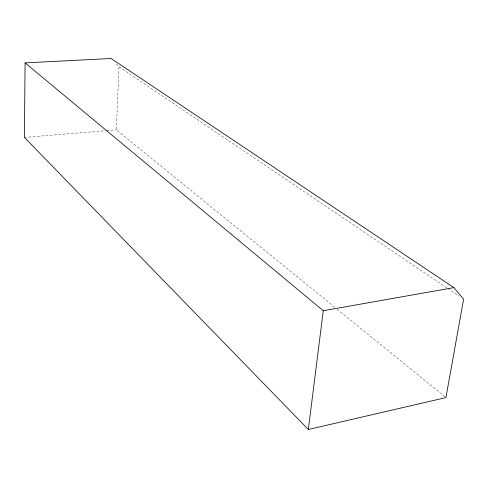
<?xml version="1.0" encoding="UTF-8"?>
<svg xmlns="http://www.w3.org/2000/svg" width="488" height="488" viewBox="0 0 488 488"><rect width="100%" height="100%" fill="white"/><g stroke="black" fill="none" stroke-linecap="round" stroke-linejoin="round"><path stroke-width="0.37" stroke-dasharray="2.44 1.83" d="M334.683 307.214L116.315 129.838L118.999 66.71L115.314 62.879M24.4 137.409L105.683 130.717M106.439 130.656L116.315 129.838M118.999 66.71L447.191 288.109M447.819 288.536L459.184 296.198M337.049 309.136L444.751 396.622"/><path stroke-width="0.73" d="M25.083 62.897L24.4 137.409L308.331 429.507L445.934 397.586L463.6 299.174L453.889 287.621L111.105 58.493L25.083 62.897L323.276 310.722L453.889 287.621M308.331 429.507L323.276 310.722"/></g></svg>
